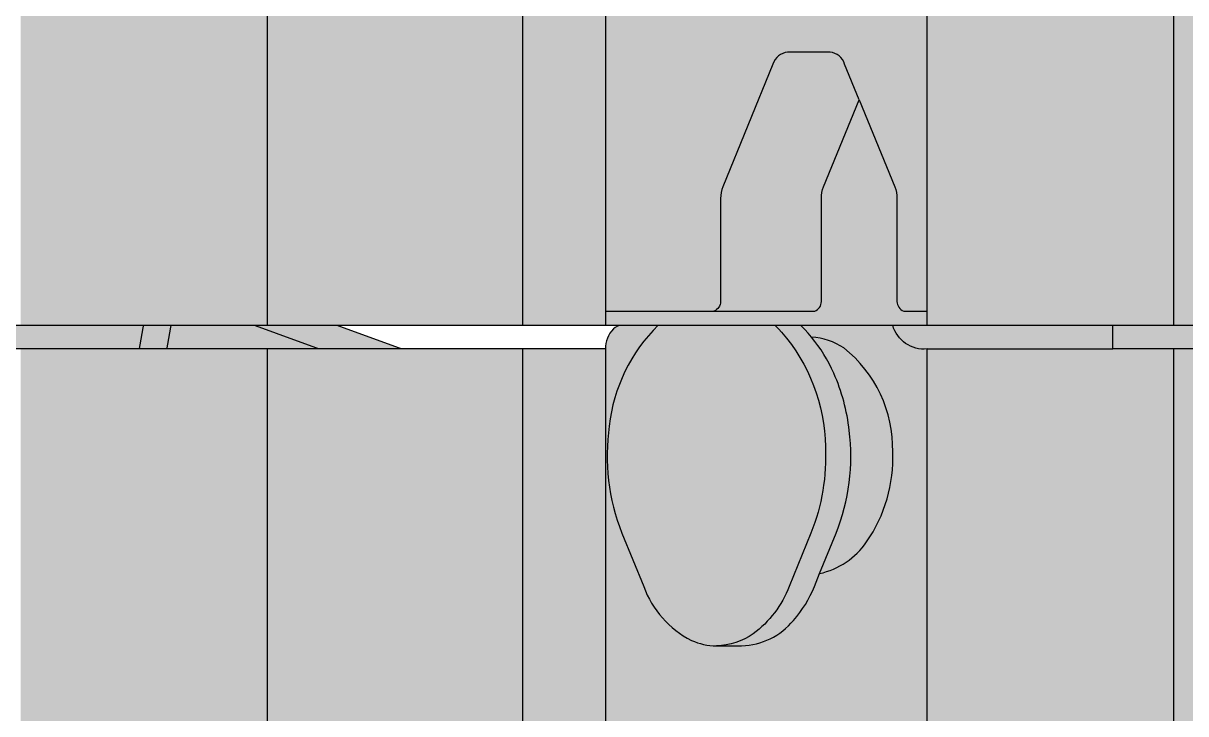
# Model space of a CAD drawing. Header units: millimetres. Extents: x -9400 to 16593, y -27108 to 22430.
# Drawn here: x -7490.5 to -7001, y 4816.4 to 5107.2 of the extents above; entities that cross this region are included whole.
import ezdxf
from ezdxf.enums import TextEntityAlignment as Align

# ---------------------------------------------------------------- set-up
doc = ezdxf.new("R2010")
doc.units = ezdxf.units.MM
doc.set_wipeout_variables(frame=1)
doc.layers.add('Техника LTM 11200-9.1', color=250, linetype='Continuous')
doc.layers.add('Техника LTM 11200-9.1 Штрих', color=7, linetype='Continuous', true_color=0xffd452)
doc.styles.add('arial', font='arial.ttf')

# ---------------------------------------------------------------- blocks, each defined once
blk = doc.blocks.new('LTM 11200-9.1-20240608.130359')
at = {"color": 0, "linetype": 'ByBlock', "lineweight": -2, "ltscale": 50, "transparency": 16777216}
blk.add_wipeout([(663.11405124261, -28.500035047523852), (866.3357770447873, -28.500035047523852), (866.3357770447873, -28.500035047523852), (885.3532714190246, -22.137040465102473), (901.8095068945964, -10.676451200033853), (914.3727092565115, 4.954247400593431), (922.0261606176099, 23.490090370185726), (922.0261606176099, 23.49009037018527), (922.0261606176099, 23.49009037018527), (926.49285737346, 38.6465659824587), (929.8406474686159, 54.088794913961465), (932.0516487619343, 69.73429286625128), (933.11405124261, 85.49948978424777), (933.11405124261, 395.4998559951855), (933.11405124261, 395.4998559951855), (931.2951868913296, 418.2232609785385), (926.7149207420866, 440.55446254871686), (919.4418179003814, 462.1591698279142), (909.58475436761, 482.7139673233107), (909.58475436761, 482.7139673233107), (901.5335856298905, 493.0545790668075), (891.2996510885717, 501.24091848543526), (879.4433818180007, 506.82468497918217), (866.61405124261, 509.50010013581027), (-579.8060359148402, 509.50010013581027), (-579.8060359148402, 509.50010013581027), (-595.873261927001, 508.12588640328727), (-611.8121536618142, 505.67722444736114), (-627.5509426066109, 502.16513992963564), (-643.0187612573901, 497.605446815498), (-867.22383938239, 403.3775415420605), (-867.22383938239, 403.3775415420605), (-894.4313774304507, 384.8007366827112), (-915.4508945467288, 359.4328888114885), (-928.6476569975566, 329.2469108376772), (-932.99532375739, 296.5904321670605), (-932.99532375739, 296.5904321670605), (-932.99532375739, 85.50010013581027), (-932.99532375739, 85.50010013581027), (-929.7457363804692, 53.498314109658395), (-917.3124361257088, 23.83205091796458), (-896.7744596335377, -0.9240725384836423), (-869.9142161357171, -18.621570842527717), (-839.0627992526962, -27.724548558304605), (-831.7228628198901, -28.5001440048145), (-550.88692531989, -28.50012353494094), (-550.8869253198884, 9.49987646505906), (-830.2193551960789, 9.499856104774153), (-830.2193551960789, 9.499856104774153), (-855.2026674764546, 16.460045361188804), (-876.0348106485927, 31.907761627336868), (-889.9508960994121, 53.79274946624969), (-895.1039498577907, 79.21038436698586), (-894.9953237573902, 84.51933420476053), (-894.9953237573902, 296.7475320628855), (-894.9953237573902, 296.7475320628855), (-892.1433431290063, 318.6815717605705), (-883.4036318235228, 339.0003644722724), (-869.4420597423057, 356.155841614727), (-851.3223451592986, 368.84094446786344), (-851.3223451592986, 368.84094446786344), (-629.714922913705, 461.97711857185277), (-629.714922913705, 461.97711857185277), (-617.2370009129315, 465.58059221053713), (-604.5535832880505, 468.37603082995656), (-591.716938710945, 470.3519143597091), (-578.779967305487, 471.5001001358105), (864.4693119527655, 471.5001001358105), (864.4693119527655, 471.5001001358105), (868.1201855672633, 470.52488418405324), (871.48705355553, 468.8090391295143), (874.4215676589118, 466.4281671718795), (876.7944296516541, 463.48717239714847), (876.7944296516541, 463.487172397148), (876.7944296516541, 463.487172397148), (884.4401684461278, 447.3519396265956), (890.0916049595601, 430.4148701159663), (893.6668369816593, 412.9214206487686), (895.1140512426098, 395.1251112236059), (895.1140512426098, 86.1117387830418), (895.1140512426098, 86.11173878304157), (894.1693455879326, 72.85662884691533), (892.2394854759656, 59.708775480642544), (889.3352030119703, 46.741294940379476), (885.4726491412509, 34.02630041468001), (885.4726491412509, 34.02630041468001), (885.4726491412509, 34.02630041468001), (882.4505947661108, 25.70388150234521), (877.2940778154235, 18.50625674580465), (870.3859847216871, 12.967870788961363), (862.2392615578644, 9.499964952476148), (862.2392615578644, 9.499964952476148), (663.11405124261, 9.499964952476148), (663.11405124261, 471.5001001358105), (625.1140512426098, 471.5001001358105), (625.1140512426098, 9.499962182692116), (-512.8869253198883, 9.49987923484332), (-512.8869253198902, 471.5001001358105), (-550.88692531989, 471.5001001358105), (-550.88692531989, -509.5000834464955), (-512.8869253198902, -509.5001001358105), (-512.8869253198902, -28.50012076515486), (625.1140512426098, -28.50003781730811), (625.1140512426098, -434.50010347364173), (663.11405124261, -434.50010347364173)], dxfattribs=at)
at = {"layer": 'Техника LTM 11200-9.1 Штрих', "ltscale": 50, "true_color": 0xd6d6d6, "transparency": 16777216}
h = blk.add_hatch(color=254, dxfattribs=at)
h.dxf.hatch_style = 1
edge = h.paths.add_edge_path()
edge.add_line((663.11405124261, -434.5001034736415), (663.11405124261, -28.50003504752385))
edge.add_line((663.11405124261, -28.50003504752385), (866.3357770447874, -28.50003504752385))
edge.add_arc((853.7047539181737, 40.85202893747203), 70.4929182556944, 280.3220850727277, 345.7417191003494)
edge.add_arc((717.0176829001904, 92.14363459827887), 216.1984853579981, 341.4852557941902, 358.2389265920993)
edge.add_line((933.11405124261, 85.499489784248), (933.11405124261, 395.4998559951855))
edge.add_arc((746.8288306111174, 392.0234031373524), 186.3176565712349, 1.069129140161881, 29.12734800336432)
edge.add_arc((861.6744782827749, 453.7157861874776), 56.00258086652521, 31.1848487420178, 84.93978788966976)
edge.add_line((866.61405124261, 509.5001001358105), (-579.8060359148403, 509.5001001358105))
edge.add_arc((-567.3718192132513, 269.5043339915464), 240.3176595927864, 92.96585110529305, 108.3474701016189)
edge.add_line((-643.01876125739, 497.605446815498), (-867.22383938239, 403.3775415420605))
edge.add_arc((-814.8653849922413, 297.4810454782034), 118.1332960038269, 116.3091944533534, 180.4319600741827)
edge.add_line((-932.99532375739, 296.5904321670605), (-932.99532375739, 85.5001001358105))
edge.add_arc((-823.9255488303661, 80.40959363869294), 109.1885024122451, 177.327829465067, 265.9049372616696)
edge.add_line((-831.72286281989, -28.5001440048145), (-550.88692531989, -28.50012353494094))
edge.add_line((-550.88692531989, -28.50012353494094), (-550.8869253198882, 9.49987646505906))
edge.add_line((-550.8869253198882, 9.49987646505906), (-830.219355196079, 9.499856104774153))
edge.add_arc((-823.9255488303661, 80.40959363869212), 71.18850241224507, 176.6904517720211, 264.9278329117557, ccw=False)
edge.add_line((-894.99532375739, 84.51933420476053), (-894.99532375739, 296.7475320628855))
edge.add_arc((-814.8653849922422, 297.4810454782038), 80.13329600382596, 117.0619718309747, 180.5244737448644, ccw=False)
edge.add_line((-851.3223451592985, 368.8409444678637), (-629.7149229137049, 461.9771185718528))
edge.add_arc((-567.3718192132505, 269.5043339915465), 202.3176595927864, 93.23246924047311, 107.94745379422741, ccw=False)
edge.add_line((-578.7799673054869, 471.5001001358105), (864.4693119527656, 471.5001001358105))
edge.add_arc((861.6744782827742, 453.715786187474), 18.00258086652892, 32.87287973958388, 81.06892016881028, ccw=False)
edge.add_arc((746.8288306111174, 392.0234031373538), 148.3176565712349, 1.198291173293228, 28.804934475665675, ccw=False)
edge.add_line((895.11405124261, 395.1251112236059), (895.11405124261, 86.1117387830418))
edge.add_arc((717.0176829001985, 92.14363459827393), 178.1984853579899, 340.9654529321425, 358.0602068354652, ccw=False)
edge.add_arc((853.7047539181746, 40.85202893747255), 32.49291825569438, 285.22780551301867, 347.8736516238349, ccw=False)
edge.add_line((862.2392615578647, 9.499964952476148), (663.11405124261, 9.499964952476148))
edge.add_line((663.11405124261, 9.499964952476148), (663.11405124261, 471.5001001358105))
edge.add_line((663.11405124261, 471.5001001358105), (625.11405124261, 471.5001001358105))
edge.add_line((625.11405124261, 471.5001001358105), (625.11405124261, 9.499962182691888))
edge.add_line((625.11405124261, 9.499962182691888), (-512.8869253198882, 9.49987923484332))
edge.add_line((-512.8869253198882, 9.49987923484332), (-512.88692531989, 471.5001001358105))
edge.add_line((-512.88692531989, 471.5001001358105), (-550.88692531989, 471.5001001358105))
edge.add_line((-550.88692531989, 471.5001001358105), (-550.88692531989, -509.5000834464954))
edge.add_line((-550.88692531989, -509.5000834464954), (-512.88692531989, -509.5001001358105))
edge.add_line((-512.88692531989, -509.5001001358105), (-512.88692531989, -28.50012076515486))
edge.add_line((-512.88692531989, -28.50012076515486), (625.11405124261, -28.50003781730811))
edge.add_line((625.11405124261, -28.50003781730811), (625.11405124261, -434.5001034736415))
edge.add_line((625.11405124261, -434.5001034736415), (663.11405124261, -434.5001034736415))
at = {"color": 0, "linetype": 'ByBlock', "lineweight": -2, "ltscale": 50, "transparency": 16777216}
blk.add_lwpolyline([(625.11405124261, 9.499962182691888), (-512.8869253198882, 9.49987923484332), (-512.88692531989, 471.5001001358105), (-550.88692531989, 471.5001001358105), (-550.88692531989, -509.5000834464954), (-512.88692531989, -509.5001001358105), (-512.88692531989, -28.50012076515486), (625.11405124261, -28.50003781730811)], dxfattribs=at)
blk = doc.blocks.new('LTM 11200-9.1-20240608.130851')
at = {"color": 0, "linetype": 'ByBlock', "lineweight": -2, "ltscale": 50, "transparency": 16777216}
blk.add_wipeout([(1022.8146851898641, 508.8058813024984), (984.1908195091744, 438.0234888882769), (937.4941594154843, 372.28634556659654), (883.3755655992832, 312.51069936048907), (822.5893460832145, 259.52970660888855), (755.9827426341864, 214.08181938643702), (746.5000000000001, 208.50464921478124), (570.1669743651873, 106.69872939752531), (570.1669743651873, 106.69872939752531), (564.3011459834474, 103.80602296116604), (558.1079266203194, 101.70370827226702), (551.6932839761935, 100.42775651802822), (545.1669743651875, 99.99999958672583), (333.2037587267697, 99.99999958672583), (333.2037587267697, 99.99999958672583), (322.7616633491655, 100.68441067681943), (312.4982351185676, 102.72593348359828), (302.58908413756234, 106.08963698582147), (293.2037587267697, 110.71796728397044), (249.80724037729686, 135.77295883494662), (247.1085948277472, 137.84353386905786), (238.00004300582822, 124.33952006930485), (231.06887776225648, 128.37000860151602), (231.06887776225648, 128.37000860151602), (227.04815571655843, 120.46910382345732), (225.50952286565047, 111.73851901882813), (226.58707054291403, 102.93912170515205), (230.18689083214878, 94.83777638687775), (230.18689083214878, 94.83777638687775), (237.33610094235684, 76.12090898145584), (236.5632686927235, 56.10004334118048), (227.99249002392452, 37.98998857366246), (213.00000000085885, 24.698729281168426), (149.59075555553153, -11.910615071800066), (149.59075555553153, -11.910615071800066), (140.45979071918038, -17.86869502349964), (132.03173479397645, -24.785421769234745), (124.40677480764464, -32.57857394023563), (117.67555112663854, -41.15551181513001), (98.29824531744816, -68.82917248255376), (98.29824531744816, -68.82917248255376), (75.26067977540669, -93.46566269314076), (46.2770706606168, -110.71780686948091), (13.637296342668861, -119.22258249695233), (-20.07990590306767, -118.30806146368832), (-52.21067555460385, -108.04649639786635), (-80.21648974779363, -89.24861227819156), (-84.81372132690736, -84.89188827354519), (-266.21197882881097, 96.50635134539334), (-336.9998161347902, 165.94530796751496), (-866.0808936206032, 165.94529501162287), (-1167.4151198584586, 90.81423419382213), (-1167.4151198584586, 90.81423419382213), (-1189.9263396927408, 83.5541538481209), (-1211.252911146627, 73.3247288850198), (-1231.0052360360235, 60.31283253909305), (-1248.8224748361538, 44.75616880317125), (-1394.2893218785466, -100.71067823920794), (-1394.2893218785466, -100.71067823920794), (-1419.1402423043805, -118.86440595526665), (-1448.3346599652068, -128.60155407189723), (-1479.107495437005, -128.99989190038445), (-1508.5441732289949, -120.02169182628722), (-1533.8566688284163, -102.51730259017745), (-1552.647569772184, -78.144610541053), (-1563.137140832761, -49.21201689711779), (-1564.999999997206, -30.00000012056239), (-1564.999999997206, 32.03240227841911), (-1564.999999997206, 32.03240227841911), (-1564.5717846438058, 45.11302812434451), (-1563.2889722704817, 58.13764072222398), (-1561.1570560767468, 71.05046668143518), (-1558.185165255025, 83.79621129890461), (-1558.185165255025, 83.79621129890461), (-1497.3627447226027, 310.7885749652339), (-1497.3627447226027, 414.31619300623424), (-1542.9555495745446, 584.470857173292), (-1542.9555495745446, 584.470857173292), (-1543.936053519791, 608.461679800803), (-1535.5973357940213, 630.9780459601386), (-1519.2269967959937, 648.5431522627202), (-1497.3528178603049, 658.4447306329009), (-1484.999999997206, 659.9999998794372), (-1214.1711635447755, 659.9999998800997), (-1212.266426014132, 664.0847226964108), (-586.4521676169243, 891.8624849330811), (-580.417075531681, 895.3493390504516), (-582.9999999933059, 918.7466979436579), (-582.9999999932043, 1116.6787891924034), (-582.9999999932043, 1116.6787891924034), (-584.0546843466733, 1126.894271376905), (-587.1742430436698, 1136.6787891924798), (-592.2270700942952, 1145.6195595252746), (-598.9999999933059, 1153.3393947521693), (-598.9999999933059, 1153.3393947521693), (-608.4134335164599, 1165.1949778063865), (-613.8473488286036, 1179.3243848934064), (-614.8036414664814, 1194.4324319095174), (-611.1946520530619, 1209.134226890543), (-602.6337336723807, 1221.9451399321845), (-561.4805234425294, 1259.945262046793), (-463.7308086437405, 1325.943190667342), (-460.373381919082, 1320.9704966501597), (-290.7512852860382, 1435.4946878507328), (-290.7512852860382, 1435.4946878507328), (-270.56411008210773, 1443.4447842832144), (-248.90989242731666, 1442.095364497208), (-229.86591428386092, 1431.7005113250118), (-217.01797449290086, 1414.2174761443632), (-213.70944349130147, 1403.6885348039798), (-185.4872354327525, 1259.9452079621262), (-174.99933955306176, 1190.0000716171055), (-197.77568135003082, 1105.0000003118914), (-263.90168330304357, 922.218455406168), (-264.77506260671714, 904.9999188997974), (-248.1610642772283, 904.9998882795337), (-47.169552377104765, 949.5586309888606), (-48.035310832841816, 953.463815017298), (-39.522644188124104, 955.3512123411349), (-36.34876389497356, 964.1194641674813), (-39.832599257904576, 963.3470056844965), (-43.472375672790776, 965.0062863062774), (-43.472375672790776, 965.0062863062778), (-14.519369376413977, 1027.0118794895586), (22.75556361547754, 1084.4013343576655), (67.63156944735653, 1136.064805593982), (119.24079835456735, 1181.0031817463494), (176.5851878685158, 1218.347406880646), (183.60325356194545, 1222.1770722035), (207.91959879148646, 1359.464521062386), (207.91959879148646, 1359.464521062386), (216.63099661133242, 1381.6031213800295), (233.26160608738843, 1398.6157315399935), (255.19669777214574, 1407.8275624536225), (278.9875507847177, 1407.790294046417), (300.893674192233, 1398.5097858030774), (317.4709016196192, 1381.4451555164085), (324.9712084163622, 1364.470585244024), (349.345262915842, 1273.138480987691), (349.345262915842, 1273.138480987691), (416.97240093037453, 1276.0009091891645), (484.3326282172951, 1269.3508662494853), (550.0945321847912, 1253.319793989184), (612.9582919959926, 1228.2245555235947), (671.6813702552798, 1194.5611722860356), (725.1030724553241, 1152.9950198865774), (772.1674887536267, 1104.347676590717), (811.9443646215175, 1049.5806843651478), (843.6474878455501, 989.7765434626401), (855.1628487252749, 961.3810551581553), (851.3872958889551, 959.4188885699989), (849.6861621805294, 953.0699312872314), (849.6861621805294, 953.0699312872314), (851.8981973749048, 947.7762425973699), (853.8916018024654, 942.3964118905076), (855.6630313536405, 936.9394643012827), (857.209514301052, 931.4145543346242), (1065.1435528585716, 875.6988663762461), (1056.0825285997855, 935.3386157858765), (1056.0825285997855, 935.3386157858765), (1056.0718364792433, 936.5058050074301), (1056.5074066387501, 937.5887286596319), (1057.3233012576277, 938.423450751852), (1058.3960079420654, 938.8836087350649), (1085.4424885511692, 944.6325156586097), (1085.4424885511692, 944.6325156586097), (1086.3798090134253, 944.6816385424938), (1087.2864335528454, 944.4387092293057), (1088.0736154426916, 943.9275073328079), (1088.664299834971, 943.1980728563797), (1088.664299834971, 943.1980728563797), (1149.1339744502334, 838.4615241056019), (1149.1339744502334, 838.4615241056019), (1149.433675717747, 837.7379812409097), (1149.535898238879, 836.9615241056019), (1149.433675717747, 836.1850669702942), (1149.1339744502334, 835.4615241056019), (1145.4999998540152, 829.167295471547), (1145.4999998540152, 829.167295471547), (1161.6138842228509, 814.2902655188893), (1170.0033489849, 794.0269940487935), (1169.1216395659292, 772.1133937474976), (1159.131315570827, 752.5896462553444), (1141.8742798832418, 739.0553191962742), (1120.5321894556198, 734.0057186334905), (1120.0000000000002, 733.9999999995491), (1119.9500119273184, 723.9575171348117), (1119.9500119273184, 723.9575171348117), (1119.2556315460592, 721.0372419363359), (1117.5338633460915, 718.5784443411092), (1115.0271046165487, 716.927283531081), (1112.0882666962282, 716.3162164097305), (1112.0882666962282, 716.3162164097305), (1102.572187305355, 713.3164701606336), (1096.242173974358, 705.6038068228643), (1095.1559563197188, 695.6854210802587), (1099.666636636965, 686.785533013099), (1099.666636636965, 686.785533013099), (1101.372819154572, 684.3357618222624), (1102.2798164627127, 681.4915055831259), (1102.3067929916222, 678.5062568602), (1101.4513444749757, 675.6460740852347)], dxfattribs=at)
at = {"layer": 'Техника LTM 11200-9.1 Штрих', "ltscale": 50, "transparency": 16777216}
h = blk.add_hatch(color=256, dxfattribs=at)
h.dxf.hatch_style = 1
edge = h.paths.add_edge_path()
edge.add_line((-580.4170755316809, 895.3493390504518), (-582.9999999933061, 918.7466979436576))
edge.add_line((-582.9999999933061, 918.7466979436576), (-582.9999999932043, 1116.678789192403))
edge.add_arc((-632.9999999932181, 1116.678789192422), 50.00000000001387, 359.9999999999787, 407.1563569565559)
edge.add_arc((-565.000120573197, 1190.000552019079), 50.00032252627066, 157.5007692112082, 227.1568881668728, ccw=False)
edge.add_line((-611.1946520530619, 1209.134226890543), (-602.6337336723809, 1221.945139932184))
edge.add_line((-602.6337336723809, 1221.945139932184), (-561.4805234425294, 1259.945262046793))
edge.add_line((-561.4805234425294, 1259.945262046793), (-463.7308086437406, 1325.943190667342))
edge.add_line((-463.7308086437406, 1325.943190667342), (-460.373381919082, 1320.970496650159))
edge.add_line((-460.373381919082, 1320.970496650159), (-290.7512852860382, 1435.494687850733))
edge.add_arc((-262.772729246958, 1394.05557104104), 49.99999999999322, 11.108017301250584, 124.0261430752096, ccw=False)
edge.add_line((-213.7094434913015, 1403.68853480398), (-185.4872354327526, 1259.945207962126))
edge.add_line((-185.4872354327526, 1259.945207962126), (-174.9993395530619, 1190.000071617105))
edge.add_line((-174.9993395530619, 1190.000071617105), (-197.7756813500309, 1105.000000311891))
edge.add_line((-197.7756813500309, 1105.000000311891), (-263.9016833030437, 922.2184554061678))
edge.add_line((-263.9016833030437, 922.2184554061678), (-264.7750626067173, 904.9999188997972))
edge.add_line((-264.7750626067173, 904.9999188997972), (-248.1610642772284, 904.9998882795335))
edge.add_line((-248.1610642772284, 904.9998882795335), (-47.16955237710499, 949.5586309888604))
edge.add_line((-47.16955237710499, 949.5586309888604), (-48.03531083284179, 953.4638150172977))
edge.add_line((-48.03531083284179, 953.4638150172977), (-39.5226441881241, 955.3512123411347))
edge.add_line((-39.5226441881241, 955.3512123411347), (-36.34876389497367, 964.119464167481))
edge.add_line((-36.34876389497367, 964.119464167481), (-39.8325992579048, 963.3470056844963))
edge.add_line((-39.8325992579048, 963.3470056844963), (-43.4723756727908, 965.0062863062776))
edge.add_arc((415.8026127566113, 788.314055984792), 492.0911086910719, 118.15526594256019, 158.9572722602886, ccw=False)
edge.add_line((183.6032535619452, 1222.1770722035), (207.9195987914864, 1359.464521062386))
edge.add_arc((267.0000000040711, 1349.000000406384), 59.99999999999896, 14.94211658299082, 169.9557513558511, ccw=False)
edge.add_line((324.9712084163621, 1364.470585244024), (349.3452629158419, 1273.138480987691))
edge.add_arc((403.468572449409, 794.7359564100223), 481.4543676789662, 20.250701444889614, 96.45462241513741, ccw=False)
edge.add_line((855.1628487252747, 961.3810551581555), (851.3872958889551, 959.4188885699987))
edge.add_line((851.3872958889551, 959.4188885699987), (849.6861621805292, 953.0699312872312))
edge.add_arc((721.5736582162062, 896.427483081672), 140.0756246130215, 14.464063967173502, 23.851684483171596, ccw=False)
edge.add_line((857.209514301052, 931.414554334624), (1065.143552858572, 875.6988663762459))
edge.add_line((1065.143552858572, 875.6988663762459), (1056.082528599785, 935.3386157858768))
edge.add_arc((1059.019743014527, 935.9491659328432), 3.000000000021402, 102.00000000008919, 191.7426827601826, ccw=False)
edge.add_line((1058.396007942065, 938.8836087350646), (1085.442488551169, 944.6325156586099))
edge.add_arc((1086.066223623565, 941.6980728563182), 3.000000000076388, 30.000000000509317, 101.99999999856522, ccw=False)
edge.add_line((1088.664299834971, 943.1980728563794), (1149.133974450233, 838.4615241056017))
edge.add_arc((1146.535898238875, 836.9615241056017), 3.000000000003791, -29.99999999995822, 29.99999999995822, ccw=False)
edge.add_line((1149.133974450233, 835.4615241056017), (1145.499999854015, 829.1672954715468))
edge.add_arc((1119.717291720084, 785.0757513592317), 51.07653375991452, -89.6828666162587, 59.682866743838076, ccw=False)
edge.add_line((1120, 733.9999999995489), (1119.950011927318, 723.9575171348115))
edge.add_arc((1111.958010018946, 724.3151559143179), 8.000000000001785, 270.9329359570003, 357.4377469804834, ccw=False)
edge.add_arc((1112.373203177852, 698.8185362434557), 17.49999999999425, 90.93293595723071, 223.440441615247)
edge.add_arc((1092.405741470709, 679.9095311671821), 10.00000000001979, -25.23587212120958, 43.44044161510902, ccw=False)
edge.add_line((1101.451344474975, 675.6460740852344), (1022.814685189864, 508.8058813024982))
edge.add_arc((404.9999999999447, 799.9999999996116), 683.0000000000784, 300.00000000000153, 334.76412787873187, ccw=False)
edge.add_line((746.5, 208.5046492147812), (570.1669743651873, 106.6987293975253))
edge.add_arc((545.1669743652722, 149.9999995862693), 49.9999999995437, 269.9999999999028, 300.0000000001897, ccw=False)
edge.add_line((545.1669743651873, 99.99999958672561), (333.2037587267696, 99.99999958672561))
edge.add_arc((333.2037587267549, 179.9999995866729), 79.99999999994725, 239.99999999999028, 270.00000000001046, ccw=False)
edge.add_line((293.2037587267696, 110.7179672839702), (249.8072403772967, 135.7729588349466))
edge.add_line((249.8072403772967, 135.7729588349466), (247.1085948277469, 137.8435338690579))
edge.add_line((247.1085948277469, 137.8435338690579), (238.000043005828, 124.3395200693049))
edge.add_line((238.000043005828, 124.3395200693049), (231.0688777622563, 128.370008601516))
edge.add_arc((255.5289223529326, 110.9489289364267), 30.02978185194257, 144.5405421442177, 212.4460897317829)
edge.add_arc((188.0000002987952, 67.99999959577755), 49.99999995962036, -60.00000036751169, 32.46304606375372, ccw=False)
edge.add_line((213.0000000008586, 24.6987292811682), (149.5907555555314, -11.91061507179984))
edge.add_arc((199.5907555558192, -98.51315545055843), 100.0000000004165, 120.0000000000526, 144.9999999999406)
edge.add_line((117.6755511266383, -41.15551181513001), (98.29824531744816, -68.82917248255399))
edge.add_arc((2.792403641649344e-09, -1.203608661626276e-07), 120.0000000000197, 225.0263905758951, 324.9999999999672, ccw=False)
edge.add_line((-84.8137213269074, -84.89188827354519), (-266.211978828811, 96.50635134539334))
edge.add_line((-266.211978828811, 96.50635134539334), (-336.9998161347903, 165.945307967515))
edge.add_line((-336.9998161347903, 165.945307967515), (-866.0808936206031, 165.9452950116229))
edge.add_line((-866.0808936206031, 165.9452950116229), (-1167.415119858459, 90.8142341938219))
edge.add_arc((-1125.078788128738, -78.98751790406993), 174.9999999995511, 103.9999999999621, 135.0000000000405)
edge.add_line((-1248.822474836154, 44.75616880317102), (-1394.289321878547, -100.7106782392075))
edge.add_arc((-1464.999999997211, -30.00000012056844), 99.9999999999954, 179.9999999999967, 315.00000000001006, ccw=False)
edge.add_line((-1564.999999997206, -30.00000012056262), (-1564.999999997206, 32.03240227841889))
edge.add_arc((-1364.999999823274, 32.03240225552118), 200.0000001739318, 165.0000000065658, 179.9999999934403, ccw=False)
edge.add_line((-1558.185165255025, 83.79621129890438), (-1497.362744722603, 310.7885749652341))
edge.add_line((-1497.362744722603, 310.7885749652341), (-1497.362744722603, 414.3161930062342))
edge.add_line((-1497.362744722603, 414.3161930062342), (-1542.955549574544, 584.4708571732917))
edge.add_arc((-1483.583199471746, 598.9128505996747), 61.10357707087991, 91.32862869935201, 193.6713713006494, ccw=False)
edge.add_line((-1484.999999997206, 659.9999998794374), (-1214.171163544775, 659.9999998800995))
edge.add_line((-1214.171163544775, 659.9999998800995), (-1212.266426014132, 664.0847226964106))
edge.add_line((-1212.266426014132, 664.0847226964106), (-586.4521676169243, 891.8624849330809))
edge.add_line((-586.4521676169243, 891.8624849330809), (-580.4170755316809, 895.3493390504518))
edge = h.paths.add_edge_path(flags=16)
edge.add_arc((-1483.583199471745, 598.9128505996723), 23.68590583330883, 0, 360)
edge = h.paths.add_edge_path(flags=16)
edge.add_arc((-564.9998938104254, 1190.000396555639), 24.98532544525852, 0, 360)
edge = h.paths.add_edge_path(flags=16)
edge.add_arc((-262.772729252727, 1394.05557102483), 40.00000000000058, 0, 360)
edge = h.paths.add_edge_path(flags=16)
edge.add_arc((404.9999999999059, 799.9999999995792), 600.0000000000871, 330.2159085704574, 349.7840914295442)
edge.add_arc((946.2805206745068, 702.4530987759396), 49.99999999999473, 349.784091429557, 444.9999999999921)
edge.add_line((950.6383078118961, 752.262833680521), (876.4853850729269, 758.7503737875377))
edge.add_arc((869.5129256531076, 679.0547979402111), 79.9999999999876, 84.99999999999444, 165.4059317731501)
edge.add_arc((404.9999999995454, 799.9999999997111), 400.0000000004761, 334.5940682268666, 345.40593177313633, ccw=False)
edge.add_arc((838.5796227883003, 594.0662468099813), 79.99999999999015, 154.5940682268698, 235.0000000000138)
edge.add_line((792.693507880238, 528.5340832668589), (853.6680526835553, 485.8392473566491))
edge.add_arc((882.3468745010952, 526.796849571106), 49.99999999999883, 235.0000000000164, 330.2159085704735)
edge = h.paths.add_edge_path(flags=16)
edge.add_arc((405.0000000001419, 799.9999999992107), 599.9999999996397, 285.215908570449, 304.7840914295528)
edge.add_arc((718.7670513541742, 348.2807979674775), 50.00000000001263, 304.7840914295592, 399.9999999999933)
edge.add_line((757.0692735101366, 380.4201784518082), (709.2226225994818, 437.4415965682128))
edge.add_arc((647.9390671499491, 386.0185877932582), 80.00000000003133, 40.00000000001059, 120.4059317731378)
edge.add_arc((405.0000000013254, 799.9999999965881), 399.9999999967466, 289.5940682268241, 300.40593177318897, ccw=False)
edge.add_arc((565.9699381023787, 347.7957551860823), 80.0000000000209, 109.5940682268652, 189.999999999987)
edge.add_line((487.1853178613783, 333.9039009727421), (500.1110239778354, 260.5985788687831))
edge.add_arc((549.3514116284765, 269.2809877521754), 50.00000000003817, 190.0000000000456, 285.2159085704087)
at = {"color": 0, "linetype": 'ByBlock', "lineweight": -2, "ltscale": 50, "transparency": 16777216}
for p, q in [((-572.999999995518, 890.4412217079116), (-572.999999995518, 1150.808545985428)), ((-564.999999995518, 1150.000250945857), (-564.999999995518, 891.9876665142001))]:
    blk.add_line(p, q, dxfattribs=at)
for points in [[(238.000043005828, 124.3395200693049, 1.110223024625157e-16), (231.0688777622563, 128.370008601516, 0.3052800898424828)], [(213.0000000008586, 24.6987292811682, 1.110223024625157e-16), (149.5907555555314, -11.91061507179984, 0.1095178116827467)], [(117.6755511266383, -41.15551181513001, 1.110223024625157e-16), (98.29824531744816, -68.82917248255399, -0.4661674763963348)], [(-84.8137213269074, -84.89188827354519, 1.110223024625157e-16), (-266.211978828811, 96.50635134539334, 1.110223024625157e-16), (-336.9998161347903, 165.945307967515, 1.110223024625157e-16), (-866.0808936206031, 165.9452950116229, 1.110223024625157e-16), (-1167.415119858459, 90.8142341938219, 0.1360940270824719)], [(-1248.822474836154, 44.75616880317102, 1.110223024625157e-16), (-1394.289321878547, -100.7106782392075, -0.6681786379193838)], [(-1564.999999997206, -30.00000012056262, 1.110223024625157e-16), (-1564.999999997206, 32.03240227841889, -0.06554346275772166)], [(-1558.185165255025, 83.79621129890438, 1.110223024625157e-16), (-1497.362744722603, 310.7885749652341, 1.110223024625157e-16), (-1497.362744722603, 414.3161930062342, 1.110223024625157e-16), (-1542.955549574544, 584.4708571732917, -0.478812575144597), (-1484.999999997206, 659.9999998794374, 1.110223024625157e-16), (-1214.171163544775, 659.9999998800995, 1.110223024625157e-16), (-1212.266426014132, 664.0847226964106, 1.110223024625157e-16), (-586.4521676169243, 891.8624849330809), (-580.4170755316809, 895.3493390504518), (-582.9999999933061, 918.7466979436576), (-582.9999999932043, 1116.678789192403, 0.2087121525228701), (-598.9999999933061, 1153.339394752169, -0.313649937460844), (-611.1946520530619, 1209.134226890543), (-602.6337336723809, 1221.945139932184), (-561.4805234425294, 1259.945262046793), (-463.7308086437406, 1325.943190667342)], [(-1212.266426014132, 664.0847226964106), (-1199.518276421804, 655.8775698477693), (-578.692605550852, 881.9166012864007), (-579.9578702118597, 889.0962264255504), (-523.5509528909461, 899.9999994667596), (-320.3465395336825, 899.9999994667596, -0.3394542588636494), (-301.0280230079079, 885.1763803688227), (-235.0067345568386, 638.7815774882911, 0.24209379736256), (231.2541446643299, 138.2098608995148, -0.4347891574545119), (232.8995508912703, 131.0840931287021), (231.0688777622563, 128.370008601516)]]:
    blk.add_lwpolyline(points, format="xyb", dxfattribs=at)
for points in [[(-463.1237032900099, 290.9453503207478), (-568.9684167261512, 891.2205493339152)], [(-578.692605550852, 881.9166012864007), (-474.6631106426939, 290.9453741078032)]]:
    blk.add_lwpolyline(points, dxfattribs=at)
blk.add_blockref('LTM 11200-9.1-20240608.130359', (-786.1133907956719, 750.4454060516073), dxfattribs=at)
blk = doc.blocks.new('LTM 11200-9.1-20240609.135256')
at = {"color": 0, "lineweight": -2, "ltscale": 50, "transparency": 16777216}
blk.add_wipeout([(9.58548115671763, 650.0000000000234), (12.173671607743037, 649.6592582629141), (14.58548115671797, 648.6602540378676), (16.656548968583415, 647.0710678118885), (18.245735194562034, 645.0000000000225), (18.245735194562048, 645.0000000000225), (49.46410161512064, 590.9282032303015), (49.46410161512064, 590.9282032303015), (49.695518130027395, 590.4589369597618), (49.863703305137946, 589.9634794107114), (49.96577944547639, 589.4503079991816), (49.99999999998071, 588.9282032303017), (49.99999999998068, 588.9282032303017), (49.9999999999734, 576.0000035421324), (49.9999999999734, 576.0000035421324), (50.49036141050702, 573.7235975174667), (51.7942652005509, 571.7942676834612), (53.72359426479657, 570.4903627544377), (55.999999999977035, 570.000000000028), (55.99999999997706, 570.000000000028), (120.99999999996973, 570.0000000000273), (120.99999999996973, 560.0000000000152), (696.7523480776277, 560.0000000000091), (696.7523480776277, 570.0000000000043), (754.0279973537497, 570.0000000000043), (754.0279973537458, 632.6794919243182), (788.5825475006627, 674.9999999999973), (796.7475133099421, 679.9999999999989), (831.5166341992432, 680), (831.5166341992432, 680), (833.5402265152165, 679.4920170956832), (835.3313783943919, 678.4220883886785), (836.7379205275558, 676.8811108677587), (837.6403585562061, 675.0000000000025), (859.7150771497642, 620.9282032302795), (860.0940145317277, 618.9282032302779), (860.0940145317277, 570.0000000000034), (903.2275281841418, 570.0000000000034), (903.2275281841418, 570.0000000000034), (906.299097517205, 568.6916769575009), (908.6933519550179, 566.3649210531621), (910.088953646578, 563.3320110198981), (910.2985959960047, 560.0000000000055), (1052.7408232304538, 560.0000000000055), (1052.7408232304501, 0), (-1052.7408232304506, 0), (-1052.740823230456, 560.0000000000055), (-910.298595996007, 560.0000000000055), (-910.298595996007, 560.0000000000055), (-910.0889536465808, 563.3320110198979), (-908.693351955021, 566.3649210531619), (-906.2990975172089, 568.6916769575007), (-903.2275281841456, 570.0000000000034), (-860.0940145317298, 570.0000000000034), (-860.0940145317281, 618.9282032302779), (-859.7150771497664, 620.9282032302795), (-837.6403585562065, 675.0000000000025), (-837.6403585562065, 675.0000000000025), (-836.7379205275561, 676.8811108677587), (-835.3313783943922, 678.4220883886785), (-833.5402265152172, 679.4920170956834), (-831.5166341992436, 680), (-796.7475133099423, 679.9999999999989), (-788.582547500663, 674.9999999999973), (-754.0279973537464, 632.6794919243182), (-754.0279973537517, 570.0000000000043), (-696.7523480776317, 570.0000000000043), (-696.75234807763, 560.0000000000091), (-120.99999999997017, 560.0000000000152), (-120.99999999997017, 570.0000000000273), (-55.99999999998109, 570.000000000028), (-55.99999999998109, 570.000000000028), (-53.72359426480019, 570.4903627544377), (-51.794265200553994, 571.7942676834609), (-50.49036141050961, 573.7235975174665), (-49.999999999975564, 576.0000035421324), (-49.99999999997563, 576.0000035421324), (-49.99999999998291, 588.9282032303017), (-49.99999999998291, 588.9282032303017), (-49.96577944547814, 589.4503079991816), (-49.863703305139225, 589.9634794107114), (-49.69551813002823, 590.458936959762), (-49.46410161512102, 590.9282032303015), (-49.46410161512104, 590.9282032303015), (-18.245735194562453, 645.0000000000225), (-18.245735194562453, 645.0000000000225), (-16.656548968583838, 647.0710678118885), (-14.585481156718396, 648.6602540378676), (-12.173671607743465, 649.6592582629141), (-9.585481156718053, 650.0000000000234), (-9.585481156718032, 650.0000000000234)], dxfattribs=at)
at = {"layer": 'Техника LTM 11200-9.1 Штрих', "ltscale": 50, "true_color": 0x919191, "transparency": 16777216}
h = blk.add_hatch(color=252, dxfattribs=at)
h.dxf.hatch_style = 1
h.paths.add_polyline_path([(-867.8721891248324, 570.0000000000036), (-903.2275281841457, 570.0000000000036, 0.3860579729890017), (-910.298595996007, 560.0000000000055), (-867.8721891248324, 560.0000000000061)])
h.paths.add_polyline_path([(-696.7523480776317, 570.0000000000045), (-754.0279973537517, 570.0000000000045), (-754.0279973537467, 628.0384757729153), (-810.5965398486869, 628.0384757729207), (-810.5965398486869, 570.0000000000045), (-833.7512788607861, 570.0000000000041, -0.04063597038355846), (-835.3452771902131, 570.0000000000041), (-860.09401453173, 570.0000000000036), (-867.8721891248324, 570.0000000000036), (-867.8721891248324, 560.0000000000061), (-696.7523480776299, 560.0000000000091)])
h.paths.add_polyline_path([(-810.5965398486869, 628.0384757729207), (-814.3859136683122, 632.6794919242975), (-823.9808007084875, 620.9282032302644), (-824.738675472413, 618.9282032302644), (-824.7386754724166, 579.2820242257967, -0.3757731303559582), (-833.751278860786, 570.0000000000041), (-810.5965398486869, 570.0000000000045)], flags=17)
h.paths.add_polyline_path([(-814.3859136683013, 675.0000000000009, -0.4522531419883302), (-810.3034307636748, 679.9999999999994), (-831.5166341992435, 680, 0.3011528066670465), (-837.6403585562066, 675.0000000000027), (-859.7150771497663, 620.9282032302799), (-860.0940145317281, 618.9282032302781), (-860.09401453173, 570.0000000000036), (-833.7512788607861, 570.0000000000041, 0.3757731303559592), (-824.7386754724166, 579.2820242257967), (-824.738675472413, 618.9282032302644), (-823.9808007084875, 620.9282032302644), (-814.3859136683122, 632.6794919242975)])
h.paths.add_polyline_path([(-788.5825475006632, 674.9999999999973), (-796.7475133099424, 679.9999999999991), (-810.3034307636751, 679.9999999999994, 0.4522531419883113), (-814.3859136683013, 675.0000000000008), (-814.3859136683122, 632.6794919242975), (-810.5965398486869, 628.0384757729207), (-754.0279973537467, 628.0384757729153), (-754.0279973537463, 632.6794919243184)])
at = {"layer": 'Техника LTM 11200-9.1 Штрих', "ltscale": 50, "transparency": 16777216}
h = blk.add_hatch(color=256, dxfattribs=at)
h.dxf.hatch_style = 1
h.set_gradient(color1=(132, 132, 132), color2=(173, 173, 173), tint=1)
h.paths.add_polyline_path([(-373.4383119831191, 560.0000000000127), (-696.7523480776299, 560.0000000000091), (-910.298595996007, 560.0000000000055), (-1052.740823230456, 560.0000000000055), (-1052.740823230451, -5.684341886080801e-14), (-373.4383119831191, -5.684341886080801e-14)])
at = {"color": 0, "lineweight": -2, "ltscale": 50, "transparency": 16777216}
for points in [[(1052.740823230451, 0), (-1052.740823230451, 0), (-1052.740823230456, 560.0000000000055), (-910.298595996007, 560.0000000000055, -0.3860579729890017), (-903.2275281841457, 570.0000000000036), (-860.09401453173, 570.0000000000036), (-860.0940145317281, 618.9282032302781), (-859.7150771497663, 620.9282032302799), (-837.6403585562066, 675.0000000000027, -0.3011528066670468), (-831.5166341992435, 680), (-796.7475133099424, 679.9999999999991), (-788.5825475006632, 674.9999999999973), (-754.0279973537463, 632.6794919243184), (-754.0279973537517, 570.0000000000045), (-696.7523480776317, 570.0000000000045), (-696.7523480776299, 560.0000000000091), (-120.99999999997, 560.0000000000155)], [(-860.09401453173, 570.0000000000036), (-810.5965398486869, 570.0000000000045), (-810.5965398486869, 628.0384757729207), (-814.3859136683122, 632.6794919242975), (-814.3859136683013, 675.0000000000009, -0.4522531419893762), (-810.3034307636599, 680)], [(-814.3859136683122, 632.6794919242975), (-823.9808007084875, 620.9282032302644), (-824.738675472413, 618.9282032302644), (-824.7386754724166, 579.2820242257967, -0.4228662282084388), (-835.3452771902075, 570.0000000000036)]]:
    blk.add_lwpolyline(points, format="xyb", dxfattribs=at)
for points in [[(-810.5965398486869, 628.0384757729207), (-754.0279973537481, 628.0384757729153)], [(-910.298595996007, 560.0000000000055), (-696.7523480776299, 560.0000000000091)]]:
    blk.add_lwpolyline(points, dxfattribs=at)
blk = doc.blocks.new('LTM 11200-9.1-20240609.133235')
at = {"color": 0, "linetype": 'ByBlock', "lineweight": -2, "ltscale": 50, "transparency": 16777216}
blk.add_wipeout([(696.7530393247758, 569.9999999999854), (754.0286886009048, 569.9999999999891), (754.0286886009048, 632.6794919242823), (788.5832387478399, 674.999999999987), (796.7482045571155, 679.9999999999854), (831.5173254464131, 679.9999999999854), (831.5173254464131, 679.9999999999854), (833.5409177623867, 679.4920170956686), (835.3320696415619, 678.4220883886637), (836.7386117747259, 676.8811108677437), (837.6410498033762, 674.999999999987), (859.7157683969232, 620.9282032302619), (860.0947057788868, 618.9282032302617), (860.0947057788868, 579.9999999999854), (863.6302396867793, 579.9999999999873), (863.6302396867793, 579.9999999999873), (870.3460053550915, 579.2522479765091), (876.8106644792568, 577.2853153369283), (882.8048442321711, 574.1659483033698), (888.1251371126343, 569.9999999999943), (903.2282194312535, 569.9999999999964), (903.2282194312535, 569.9999999999964), (904.2714750663381, 569.8819786790848), (905.275040967206, 569.5734874556431), (906.204454055424, 569.0851201105286), (907.0277977063557, 568.4336474827105), (907.0277977063557, 568.4336474827105), (908.48613760384, 566.62600797544), (909.5441569481044, 564.5584222064804), (910.1571703559683, 562.3182145360581), (910.2992872431311, 559.999999999993), (1052.7408232305638, 559.999999999993), (1052.7408232305602, -1.2732925824820995e-11), (-1052.7408232305684, -1.2732925824820995e-11), (-1052.740823230572, 559.999999999993), (-910.299287243139, 559.999999999993), (-910.299287243139, 559.999999999993), (-910.1571703559765, 562.3182145360581), (-909.5441569481126, 564.5584222064804), (-908.486137603848, 566.62600797544), (-907.0277977063637, 568.4336474827105), (-907.0277977063637, 568.4336474827105), (-906.2044540554316, 569.0851201105286), (-905.2750409672129, 569.5734874556431), (-904.2714750663446, 569.8819786790848), (-903.2282194312596, 569.9999999999964), (-888.1251371126422, 569.9999999999943), (-888.1251371126422, 569.9999999999943), (-882.8048442321798, 574.1659483033698), (-876.8106644792656, 577.2853153369281), (-870.3460053551009, 579.2522479765089), (-863.630239686789, 579.9999999999873), (-860.0947057788948, 579.9999999999854), (-860.0947057788948, 618.9282032302617), (-859.7157683969311, 620.9282032302619), (-837.6410498033842, 674.999999999987), (-837.6410498033842, 674.999999999987), (-836.7386117747337, 676.8811108677437), (-835.33206964157, 678.4220883886637), (-833.5409177623947, 679.4920170956684), (-831.5173254464211, 679.9999999999854), (-796.7482045571237, 679.9999999999854), (-788.583238747848, 674.999999999987), (-754.0286886009128, 632.6794919242823), (-754.0286886009128, 569.9999999999891), (-696.7530393247838, 569.9999999999854), (-696.7530393247838, 559.9999999999964), (696.7530393247758, 559.9999999999964)], dxfattribs=at)
at = {"layer": 'Техника LTM 11200-9.1 Штрих', "ltscale": 50, "true_color": 0xc9c9c9, "transparency": 16777216}
h = blk.add_hatch(color=9, dxfattribs=at)
h.dxf.hatch_style = 1
edge = h.paths.add_edge_path()
edge.add_line((819.3862351260603, 679.9999999999854), (796.748204557116, 679.9999999999854))
edge.add_line((796.748204557116, 679.9999999999854), (788.5832387478404, 674.9999999999873))
edge.add_line((788.5832387478404, 674.9999999999873), (754.0286886009053, 632.679491924282))
edge.add_line((754.0286886009053, 632.679491924282), (754.0286886009053, 569.9999999999891))
edge.add_line((754.0286886009053, 569.9999999999891), (696.7530393247762, 569.9999999999854))
edge.add_line((696.7530393247762, 569.9999999999854), (696.7530393247762, 559.9999999999964))
edge.add_line((696.7530393247762, 559.9999999999964), (774.857115725641, 559.9999999999964))
edge.add_arc((776.2104964205599, 573.58551430086), 13.65275935935116, 264.3109989094123, 344.7743034992008)
edge.add_line((789.3840276602314, 569.9999999999891), (789.3840276602314, 618.9282032302635))
edge.add_line((789.3840276602314, 618.9282032302635), (789.762965042195, 620.9282032302654))
edge.add_line((789.762965042195, 620.9282032302654), (811.8376836357456, 674.9999999999873))
edge.add_arc((818.6738215593808, 672.8774751378872), 7.158064927143089, 95.71187608592851, 162.7511648812555, ccw=False)
edge.add_line((817.9614079927014, 679.9999999999854), (819.3862351260603, 679.9999999999854))
at = {"layer": 'Техника LTM 11200-9.1 Штрих', "ltscale": 50, "true_color": 0x999999, "transparency": 16777216}
h = blk.add_hatch(color=253, dxfattribs=at)
h.dxf.hatch_style = 1
edge = h.paths.add_edge_path()
edge.add_line((817.9614079927014, 679.9999999999854), (831.5173254464135, 679.9999999999854))
edge.add_arc((830.8049118797178, 672.8774751378573), 7.158064927174451, 17.248835118917214, 84.28812391396588, ccw=False)
edge.add_line((837.6410498033765, 674.9999999999873), (859.7157683969235, 620.9282032302617))
edge.add_line((859.7157683969235, 620.9282032302617), (860.0947057788871, 618.9282032302617))
edge.add_line((860.0947057788871, 618.9282032302617), (860.0947057788871, 579.9999999999854))
edge.add_line((860.0947057788871, 579.9999999999854), (863.6302396867814, 579.9999999999873))
edge.add_arc((862.9461909241312, 543.3244295772746), 36.6819490831804, 46.653210930176726, 88.93148046942048, ccw=False)
edge.add_line((888.1251371126345, 569.9999999999945), (903.228219431252, 569.9999999999964))
edge.add_arc((903.1157087887689, 564.3354892761929), 5.665627977969994, 46.3306790559339, 88.86211929859388, ccw=False)
edge.add_arc((899.0077162707496, 560.471239821699), 11.30140000149957, -2.38978207288568, 44.7932456258996, ccw=False)
edge.add_line((910.2992872431314, 559.9999999999945), (910.2992872431423, 5.999999999989086))
edge.add_line((910.2992872431423, 5.999999999989086), (864.6908998566159, 5.999999999987267))
edge.add_arc((866.09185323305, 9.99062363258853), 4.22939089468183, 179.8729777567129, 250.6558016087707, ccw=False)
edge.add_line((861.8624727318711, 9.999999999987267), (861.8624727318711, 53.3205080756743))
edge.add_arc((848.527750306891, 53.3837416353589), 13.33487235163267, 359.7283041354922, 381.7288621077999)
edge.add_line((860.9151292769602, 58.3205080756743), (839.8170650468201, 109.9999999999873))
edge.add_arc((832.9809271231569, 107.8774751378551), 7.158064927179338, 17.24883511892404, 84.28812391390488)
edge.add_line((833.6933406898606, 114.9999999999873), (815.7853927492906, 114.9999999999891))
edge.add_arc((816.4978063159969, 107.8774751378554), 7.158064927181089, 95.71187608611385, 162.751164881098)
edge.add_line((809.6616683923312, 109.9999999999854), (788.5636041621874, 58.32050807567066))
edge.add_arc((800.9509831323512, 53.38374163534704), 13.33487235172358, 158.2711378923178, 180.2716958644706)
edge.add_line((787.6162607072802, 53.32050807567066), (787.6162607072802, 9.99999999998181))
edge.add_arc((783.2858616647828, 10.06205452817489), 4.330843639723223, 290.2922117697047, 359.1790088648118, ccw=False)
edge.add_line((784.7878335825353, 5.99999999998181), (774.8571157256374, 5.999999999981809))
edge.add_line((774.8571157256374, 5.999999999981809), (774.857115725641, 559.9999999999964))
edge.add_arc((776.2104964205599, 573.58551430086), 13.65275935935116, 264.3109989094123, 344.7743034992008)
edge.add_line((789.3840276602314, 569.9999999999891), (789.3840276602314, 618.9282032302635))
edge.add_line((789.3840276602314, 618.9282032302635), (789.762965042195, 620.9282032302654))
edge.add_line((789.762965042195, 620.9282032302654), (811.8376836357456, 674.9999999999873))
edge.add_arc((818.6738215593809, 672.8774751378871), 7.158064927143231, 95.71187608592919, 162.7511648812549, ccw=False)
edge = h.paths.add_edge_path(flags=16)
edge.add_arc((839.4611765326516, 520.1572781682784), 69.65972996591337, 6.087673842290428, 45.6855861932803, ccw=False)
edge.add_arc((821.2664122207225, 514.9897526619499), 88.35819222170785, -21.5741506436122, 8.16889216107279, ccw=False)
edge.add_line((903.4344480050386, 482.4999999999854), (894.2488614696013, 459.9999999999854))
edge.add_arc((855.4042623141578, 474.0852661840328), 41.31945797106428, 297.0210831297086, 340.0690757212776, ccw=False)
edge.add_arc((863.5349589700528, 461.0105132577191), 26.01068777147534, 270.20988276280434, 294.14956176913745, ccw=False)
edge.add_line((863.6302396844294, 434.9999999999873), (853.0236379670132, 434.9999999999854))
edge.add_arc((853.921326262902, 464.5038482966875), 29.51750173357126, 219.6520796709646, 268.2572480930344, ccw=False)
edge.add_arc((868.263121319087, 478.2633714205242), 49.3610832781071, 201.7153306768425, 221.326201537653, ccw=False)
edge.add_line((822.4050161822215, 459.9999999999891), (820.1944115450642, 465.4148533840507))
edge.add_arc((827.4095082678402, 497.5091976790513), 32.89535767315886, 214.7239298170975, 257.3300343392275, ccw=False)
edge.add_arc((851.1581957241613, 514.0085712697427), 61.81298033172088, 177.4745202576292, 214.7546504477628, ccw=False)
edge.add_arc((843.6024150936082, 517.9127799496455), 54.21001740290941, 128.3478635733339, 181.2477978165073, ccw=False)
edge.add_arc((825.123286978414, 537.6971846730933), 27.31899156304035, 93.1239359201241, 123.69203742028111, ccw=False)
edge.add_arc((854.4388824593323, 540.975548657479), 39.05010524386208, 92.07695465412928, 142.0774425347728, ccw=False)
edge.add_line((853.0236379670096, 579.9999999999854), (860.0947057788871, 579.9999999999854))
edge.add_arc((862.6396669879257, 542.8483820038649), 37.23868347948378, 46.81300639344471, 93.91875517181887, ccw=False)
at = {"layer": 'Техника LTM 11200-9.1 Штрих', "ltscale": 50, "true_color": 0xadadad, "transparency": 16777216}
h = blk.add_hatch(color=253, dxfattribs=at)
h.dxf.hatch_style = 1
edge = h.paths.add_edge_path()
edge.add_arc((839.4611765326516, 520.1572781682784), 69.65972996591337, 6.087673842290428, 45.6855861932803, ccw=False)
edge.add_arc((821.2664122207225, 514.9897526619499), 88.35819222170785, -21.5741506436122, 8.16889216107279, ccw=False)
edge.add_line((903.4344480050386, 482.4999999999854), (894.2488614696013, 459.9999999999854))
edge.add_arc((855.4042623141578, 474.0852661840328), 41.31945797106428, 297.0210831297086, 340.0690757212776, ccw=False)
edge.add_arc((863.5349589700528, 461.0105132577191), 26.01068777147534, 270.20988276280434, 294.14956176913745, ccw=False)
edge.add_line((863.6302396844294, 434.9999999999873), (853.0236379670132, 434.9999999999854))
edge.add_arc((853.921326262902, 464.5038482966875), 29.51750173357126, 219.6520796709646, 268.2572480930344, ccw=False)
edge.add_arc((868.263121319087, 478.2633714205242), 49.3610832781071, 201.7153306768425, 221.326201537653, ccw=False)
edge.add_line((822.4050161822215, 459.9999999999891), (820.1944115450642, 465.4148533840507))
edge.add_arc((827.4095082678402, 497.5091976790513), 32.89535767315886, 214.7239298170975, 257.3300343392275, ccw=False)
edge.add_arc((851.1581957241613, 514.0085712697427), 61.81298033172088, 177.4745202576292, 214.7546504477628, ccw=False)
edge.add_arc((843.6024150936082, 517.9127799496455), 54.21001740290941, 128.3478635733339, 181.2477978165073, ccw=False)
edge.add_arc((825.123286978414, 537.6971846730933), 27.31899156304035, 93.1239359201241, 123.69203742028111, ccw=False)
edge.add_arc((854.4388824593323, 540.975548657479), 39.05010524386208, 92.07695465412928, 142.0774425347728, ccw=False)
edge.add_line((853.0236379670096, 579.9999999999854), (860.0947057788871, 579.9999999999854))
edge.add_arc((862.6396669879257, 542.8483820038649), 37.23868347948378, 46.81300639344471, 93.91875517181887, ccw=False)
h = blk.add_hatch(color=253, dxfattribs=at)
h.dxf.hatch_style = 1
h.paths.add_polyline_path([(-150.0000000000055, 559.9999999999964), (-671.1349022638351, 559.9999999999964), (-671.1349022638351, -1.2732925824821e-11), (-150, -1.2732925824821e-11)])
h.paths.add_polyline_path([(671.134902263828, 559.9999999999964), (149.9999999999965, 559.9999999999964), (150, -1.27897692436818e-11), (671.1349022638278, -1.2732925824821e-11)])
at = {"layer": 'Техника LTM 11200-9.1 Штрих', "ltscale": 50, "true_color": 0x999999, "transparency": 16777216}
h = blk.add_hatch(color=253, dxfattribs=at)
h.dxf.hatch_style = 1
h.paths.add_polyline_path([(671.1349022638278, 559.9999999999964), (696.7530393247762, 559.9999999999964), (774.857115725641, 559.9999999999964), (774.8571157256374, -1.27897692436818e-11), (671.1349022638278, -1.27897692436818e-11)])
at = {"layer": 'Техника LTM 11200-9.1 Штрих', "ltscale": 50, "true_color": 0xc9c9c9, "transparency": 16777216}
h = blk.add_hatch(color=9, dxfattribs=at)
h.dxf.hatch_style = 1
h.paths.add_polyline_path([(910.2992872431314, 559.9999999999927), (945.2874795300058, 559.9999999999927), (945.2874795300058, -1.2732925824821e-11), (910.2992872431241, -1.27897692436818e-11)])
at = {"layer": 'Техника LTM 11200-9.1 Штрих', "ltscale": 50, "true_color": 0x999999, "transparency": 16777216}
h = blk.add_hatch(color=253, dxfattribs=at)
h.dxf.hatch_style = 1
h.paths.add_polyline_path([(945.2874795300058, 559.9999999999927), (1052.740823230564, 559.9999999999927), (1052.740823230561, -1.2732925824821e-11), (945.2874795300058, -1.2732925824821e-11)])
at = {"layer": 'Техника LTM 11200-9.1 Штрих', "ltscale": 50, "true_color": 0x848484, "transparency": 16777216}
h = blk.add_hatch(color=252, dxfattribs=at)
h.dxf.hatch_style = 1
edge = h.paths.add_edge_path()
edge.add_line((803.5261632839828, 94.97114317029306), (809.6616683923312, 109.9999999999854))
edge.add_arc((816.4978063159966, 107.8774751378556), 7.158064927180823, 95.71187608611223, 162.751164881099, ccw=False)
edge.add_line((815.7853927492906, 114.9999999999891), (833.6933406898606, 114.9999999999873))
edge.add_arc((832.9809271231569, 107.8774751378551), 7.158064927179284, 17.248835118923807, 84.28812391390483, ccw=False)
edge.add_line((839.8170650468201, 109.9999999999873), (860.9151292769602, 58.3205080756743))
edge.add_arc((848.5277503068938, 53.38374163535943), 13.33487235162984, -0.2716958645100931, 21.728862107802286, ccw=False)
edge.add_line((861.8624727318711, 53.3205080756743), (861.8624727318711, 9.999999999987267))
edge.add_arc((866.0918532330501, 9.99062363258861), 4.229390894681947, 179.872977756714, 250.6558016087696)
edge.add_line((864.6908998566159, 5.999999999987267), (822.2644929854196, 5.999999999985448))
edge.add_arc((823.4366943890278, 9.828871561395495), 4.004286898362276, 177.5506439472619, 252.9781354182906, ccw=False)
edge.add_line((819.4360658606711, 9.999999999985448), (819.4360658606711, 53.32050807569067))
edge.add_arc((806.101343435699, 53.38374163539483), 13.33487235162469, 359.728304135408, 381.7288621077232)
edge.add_line((818.4887224057675, 58.32050807569067), (803.5261632839828, 94.97114317029306))
h = blk.add_hatch(color=252, dxfattribs=at)
h.dxf.hatch_style = 1
h.paths.add_polyline_path([(787.6162607072802, 53.44697519502381, -0.09811583820789987), (788.6478385084947, 58.52683924294035), (803.5261632839828, 94.97114317029308), (818.4887224057675, 58.32050807569062, -0.09629150538433927), (819.4360658606711, 53.3205080756906), (819.4360658606711, 9.999999999985395, 0.3415357977915673), (822.2644929854196, 5.999999999985448), (864.6908998566159, 5.999999999987267), (910.2992872431242, 5.999999999989086), (910.2992872431241, -1.092104184863274e-11), (774.8571157256374, -9.094947017729282e-12), (774.8571157256374, 5.999999999981814), (784.7878335825353, 5.99999999998181, 0.3099667721211364), (787.6162607072802, 9.999999999981979)])
at = {"color": 0, "linetype": 'ByBlock', "lineweight": -2, "ltscale": 50, "transparency": 16777216}
blk.add_line((945.2874795300058, 559.9999999999927), (945.2874795300058, -1.2732925824821e-11), dxfattribs=at)
for points in [[(-696.7530393247835, 559.9999999999964), (696.7530393247762, 559.9999999999964), (696.7530393247762, 569.9999999999854), (754.0286886009053, 569.9999999999891), (754.0286886009053, 632.679491924282), (788.5832387478404, 674.9999999999873), (796.748204557116, 679.9999999999854), (831.5173254464135, 679.9999999999854, -0.3011528066670052), (837.6410498033765, 674.9999999999873), (859.7157683969235, 620.9282032302617), (860.0947057788871, 618.9282032302617), (860.0947057788871, 579.9999999999854), (863.6302396867795, 579.9999999999873, -0.1865952159101534), (888.1251371126345, 569.9999999999945), (903.2282194312538, 569.9999999999964, -0.1877385796348731), (907.0277977063561, 568.4336474827105, -0.2088335978390284), (910.2992872431314, 559.9999999999927), (1052.740823230564, 559.9999999999927), (1052.740823230561, -1.2732925824821e-11), (-1052.740823230568, -1.2732925824821e-11)], [(774.857115725641, 559.9999999999964, 0.3662612738994666), (789.3840276602314, 569.9999999999891), (789.3840276602314, 618.9282032302635), (789.762965042195, 620.9282032302654), (811.8376836357456, 674.9999999999873, -0.3011528066683215), (817.9614079927014, 679.9999999999873)], [(888.1251371126345, 569.9999999999945, -0.1745185523592646), (908.7280800905319, 527.5447033237051, -0.1305120453306294), (903.4344480050386, 482.4999999999854), (894.2488614696013, 459.9999999999854, -0.1900728960601262), (874.1764495673924, 437.276264666034, -0.1048381350898794), (863.6302396844294, 434.9999999999873), (853.0236379670132, 434.9999999999854, -0.2153179639514255), (831.1948119404951, 445.6680192641033, -0.08577802366898597), (822.4050161822197, 459.9999999999891), (820.1944115450642, 465.4148533840507, -0.1880758671763184), (800.3726096014107, 478.7712504343217, -0.1641153103965426), (789.4052527937856, 516.7322777384543, -0.2350079630113706), (809.9686554966866, 560.4274386240395, -0.1341751000843893), (823.6345123739484, 564.9755799741106, -0.2216968960513285), (853.0236379670096, 579.9999999999854), (860.0947057788871, 579.9999999999854)], [(860.0947057788871, 579.9999999999854, 0.1692822737376172), (836.1641011705215, 567.1173912454014, 0.1747044134187254), (817.7520736146653, 518.9227230441011, 0.107235246930633), (823.8260313645842, 482.4999999999891), (833.0116179000215, 459.9999999999891, 0.1438453322325792), (848.1487869744378, 440.0483677275861, 0.152562744280698), (863.6302396844294, 434.9999999999873)], [(820.1944115450642, 465.4148533840507), (813.2194296467824, 482.4999999999854, -0.1249055113106969), (807.6873103382568, 525.6880678458001, -0.07523492294936866), (814.1971743750219, 549.785218841902, -0.07037595601601618), (823.6345123739484, 564.9755799741106)], [(910.2992872431423, 5.999999999989086), (864.6908998566159, 5.999999999987267), (822.2644929854196, 5.999999999985448, -0.3415357977915713), (819.4360658606711, 9.999999999985448), (819.4360658606711, 53.32050807569067, 0.09629150538433906), (818.4887224057675, 58.32050807569067), (803.5261632839828, 94.97114317029306), (788.5636041621874, 58.32050807567066, 0.09629150538363097), (787.6162607072802, 53.32050807567066), (787.6162607072802, 9.99999999998181, -0.3099667721211354), (784.7878335825353, 5.99999999998181), (774.8571157256374, 5.99999999998181)]]:
    blk.add_lwpolyline(points, format="xyb", dxfattribs=at)
for points in [[(754.0286886009053, 569.9999999999891), (789.3840276602314, 569.9999999999891)], [(671.1349022638278, 559.9999999999964), (671.1349022638278, -1.2732925824821e-11)], [(774.857115725641, 559.9999999999964), (696.7530393247762, 559.9999999999964)], [(910.2992872431314, 559.9999999999945), (910.2992872431241, -1.091393642127514e-11), (774.8571157256374, -9.094947017729282e-12), (774.857115725641, 559.9999999999964)]]:
    blk.add_lwpolyline(points, dxfattribs=at)
blk.add_lwpolyline([(803.5261632839828, 94.97114317029306), (809.6616683923312, 109.9999999999854, -0.3011528066667098), (815.7853927492906, 114.9999999999891), (833.6933406898606, 114.9999999999873, -0.3011528066666851), (839.8170650468201, 109.9999999999873), (860.9151292769602, 58.3205080756743, -0.09629150538432685), (861.8624727318711, 53.3205080756743), (861.8624727318711, 9.999999999987267, 0.3190581330543282), (864.6908998566159, 5.999999999987267), (822.2644929854196, 5.999999999985448, -0.3415357977915713), (819.4360658606711, 9.999999999985448), (819.4360658606711, 53.32050807569067, 0.09629150538433906), (818.4887224057675, 58.32050807569067)], format="xyb", close=True, dxfattribs=at)
blk = doc.blocks.new('LTM 11200-9.1-20240608.20492501')
at = {"color": 0, "linetype": 'ByBlock', "lineweight": -2, "ltscale": 50, "transparency": 16777216}
blk.add_lwpolyline([(-14761.00006967527, -1269.999867621964, 2.220446049250313e-16), (-14761.00006967527, -1458.99997359718)], format="xyb", dxfattribs=at)
blk = doc.blocks.new('*U191')
at = {"color": 0, "linetype": 'ByBlock', "lineweight": -2, "ltscale": 50, "transparency": 16777216, "xscale": -1, "rotation": 62.00000000000003}
blk.add_blockref('LTM 11200-9.1-20240608.20492501', (-1500, 3695), dxfattribs=at)
at = {"color": 0, "linetype": 'ByBlock', "lineweight": -2, "ltscale": 50, "transparency": 16777216, "xscale": -1}
blk.add_blockref('LTM 11200-9.1-20240608.130851', (-8005, 3890), dxfattribs=at)
blk.add_blockref('LTM 11200-9.1-20240609.135256', (-7865.000000000133, 4190.000000000002), dxfattribs=at)
at = {"layer": 'Defpoints', "color": 250, "linetype": 'ByBlock', "lineweight": -2, "ltscale": 50, "transparency": 16777216, "style": 'arial', "width": 0.8}
blk.add_attdef('МАРКА', text='', height=250, rotation=61.99999999998346, dxfattribs=at).set_placement((4790.037595523239, 15753.98230572478), align=Align.MIDDLE_CENTER)
at = {"color": 0, "linetype": 'ByBlock', "lineweight": -2, "ltscale": 50, "transparency": 16777216, "xscale": -1}
blk.add_blockref('LTM 11200-9.1-20240609.133235', (-6335.000000000015, 4190.000000000015), dxfattribs=at)
blk.add_blockref('LTM 11200-9.1-20240609.135256', (-7865.000000000133, 4760.000000000002), dxfattribs=at)
blk.add_blockref('LTM 11200-9.1-20240609.133235', (-6335.000000000015, 4760.000000000015), dxfattribs=at)

msp = doc.modelspace()

# ---------------------------------------------------------------- block references
at = {"layer": 'Техника LTM 11200-9.1', "transparency": 16777216}
msp.add_blockref('*U191', (0, 220), dxfattribs=at)

doc.saveas('drawing.dxf')
